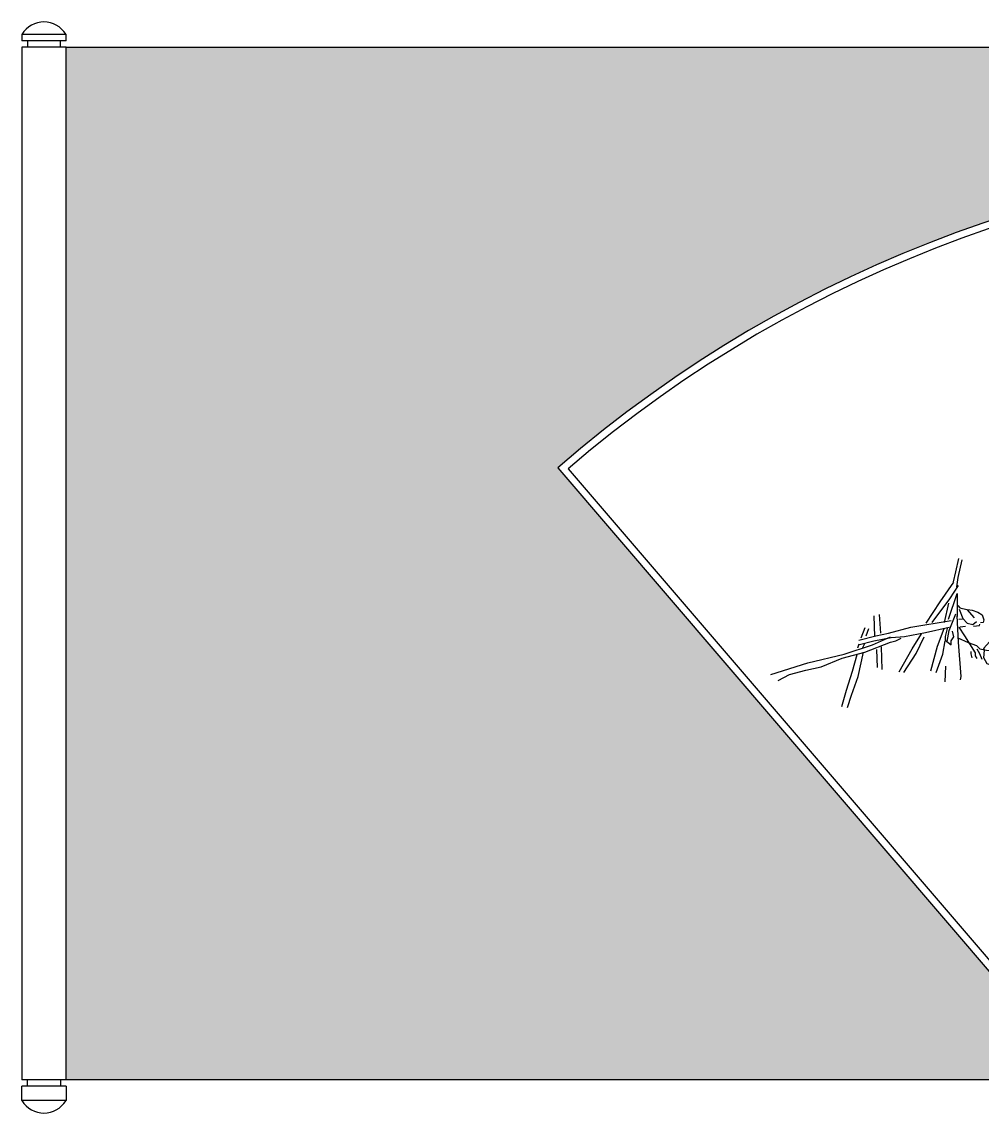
# Model space of a CAD drawing. Extents: x 424 to 2284, y 993 to 1733.
# Drawn here: x 424 to 1075, y 993 to 1733 of the extents above; entities that cross this region are included whole.
import ezdxf

# ---------------------------------------------------------------- set-up
doc = ezdxf.new("R2010")
doc.units = 0
doc.header["$LTSCALE"] = 10
doc.header["$MEASUREMENT"] = 0
for name, color, linetype in [('3', 3, 'CONTINUOUS'), ('4', 4, 'CONTINUOUS'), ('7', 7, 'CONTINUOUS'), ('BH', 3, 'CONTINUOUS')]:
    doc.layers.add(name, color=color, linetype=linetype)

msp = doc.modelspace()

# ---------------------------------------------------------------- hatches: boundary and pattern name
at = {"layer": 'BH'}
h = msp.add_hatch(dxfattribs=at)
h.set_pattern_fill('ESCHER', color=256, scale=50, style=0)
h.set_pattern_definition([(60, (-210, -315), (-60, -1e-08), [55, -5]), (180, (-210, -315), (30, -51.9615), [55, -5]), (300, (-210, -315), (60, -1e-08), [55, -5]), (60, (-205, -315), (-60, -1e-08), [10, -50]), (300, (-205, -315), (60, -1e-08), [10, -50]), (60, (-212.5, -310.67), (-60, -1e-08), [10, -50]), (180, (-212.5, -310.67), (30, -51.9615), [10, -50]), (300, (-212.5, -319.33), (60, -1e-08), [10, -50]), (180, (-212.5, -319.33), (30, -51.9615), [10, -50]), (60, (-230, -315), (-60, -1e-08), [10, -50]), (300, (-230, -315), (60, -1e-08), [10, -50]), (60, (-200, -332.32), (-60, -1e-08), [10, -50]), (180, (-200, -332.32), (30, -51.9615), [10, -50]), (300, (-200, -297.68), (60, -1e-08), [10, -50]), (180, (-200, -297.68), (30, -51.9615), [10, -50]), (0, (-200, -306.34), (-30, 51.9615), [35, -25]), (0, (-200, -323.66), (-30, 51.9615), [35, -25]), (120, (-207.5, -302.01), (-60, 1e-08), [35, -25]), (120, (-222.5, -310.67), (-60, 1e-08), [35, -25]), (240, (-222.5, -319.33), (30, -51.9615), [35, -25]), (240, (-207.5, -327.99), (30, -51.9615), [35, -25])])
edge = h.paths.add_edge_path(flags=16)
edge.add_arc((1357.09, 773.12), 409.87, 48.69816, 131.30184, ccw=False)
edge.add_line((1627.61, 1081.03), (1926.99, 1430.29))
edge.add_arc((1357.09, 773.12), 869.87, 49.06779, 130.93221)
edge.add_line((787.18, 1430.29), (1086.57, 1081.03))
h.paths.add_polyline_path([(2253.88, 1715.5), (2253.88, 1015.5), (453.88, 1015.5), (453.88, 1715.5)])

# ---------------------------------------------------------------- linework, layer by layer
at = {"layer": '3'}
for points in [[(1051.36, 1312.59), (1052.7, 1320.2), (1057.18, 1331.38)], [(1058.58, 1336.98), (1059.78, 1335.49), (1064.55, 1334.3), (1069.62, 1328.63)], [(1059.48, 1334.59), (1061.87, 1328.34), (1064.85, 1325.06), (1068.73, 1324.16), (1071.11, 1326.25)], [(1065.15, 1334.3), (1068.13, 1334), (1072.01, 1332.51), (1074.99, 1330.72), (1076.19, 1327.44), (1075.59, 1325.65), (1073.8, 1325.36)], [(1069.03, 1322.97), (1073.2, 1323.57), (1073.5, 1324.46)], [(1051.36, 1321.54), (1050.01, 1316.17), (1050.01, 1313.48), (1054.05, 1310.35), (1054.05, 1313.03), (1055.84, 1315.72), (1054.94, 1319.75)], [(1059.18, 1322.38), (1063.06, 1316.42), (1070.22, 1305.09), (1070.22, 1303.01), (1071.41, 1301.22)], [(1058.58, 1315.22), (1065.45, 1311.95), (1071.11, 1309.86), (1073.5, 1307.77), (1077.98, 1306.88), (1082.45, 1306.58), (1087.82, 1305.09), (1089.91, 1302.11), (1089.91, 1297.94), (1089.61, 1297.34), (1086.33, 1297.64), (1084.84, 1297.64), (1083.64, 1298.24), (1081.85, 1296.45), (1078.27, 1297.64), (1076.19, 1301.52), (1076.48, 1306.88), (1076.19, 1308.07), (1080.06, 1312.54), (1083.05, 1313.14), (1084.24, 1314.63), (1082.75, 1315.82), (1080.96, 1316.42)], [(1068.13, 1301.52), (1067.53, 1304.2), (1067.53, 1305.99)], [(1071.41, 1307.77), (1073.2, 1304.5), (1074.69, 1300.62)], [(1050.01, 1285.29), (1050.46, 1296.03)]]:
    msp.add_lwpolyline(points, dxfattribs=at)
at = {"layer": '4'}
msp.add_lwpolyline([(2253.88, 1715.5), (2253.88, 1015.5), (453.88, 1015.5), (453.88, 1715.5)], close=True, dxfattribs=at)
at = {"layer": '7'}
for p, q in [((423.88, 1724.07), (423.88, 1719.78)), ((453.88, 1724.07), (423.88, 1724.07)), ((453.88, 1719.78), (453.88, 1724.07)), ((453.88, 1719.78), (423.88, 1719.78)), ((427.63, 1719.78), (427.63, 1715.5)), ((450.13, 1715.5), (450.13, 1719.78)), ((423.88, 1715.5), (423.88, 1015.5)), ((453.88, 1715.5), (423.88, 1715.5)), ((453.88, 1015.5), (453.88, 1715.5)), ((453.88, 1015.5), (423.88, 1015.5)), ((427.63, 1011.21), (427.63, 1015.5)), ((450.13, 1015.5), (450.13, 1011.21)), ((453.88, 1011.21), (423.88, 1011.21)), ((423.88, 1001.57), (423.88, 1011.21)), ((453.88, 1011.21), (453.88, 1001.57)), ((453.88, 1001.57), (423.88, 1001.57))]:
    msp.add_line(p, q, dxfattribs=at)
for points in [[(1086.57, 1081.03, -0.37689), (1627.61, 1081.03), (1926.99, 1430.29, 0.373211), (787.18, 1430.29)], [(1087.09, 1088.11, -0.36994), (1627.09, 1088.11), (1919.95, 1429.76, 0.36994), (794.22, 1429.76)]]:
    msp.add_lwpolyline(points, format="xyb", close=True, dxfattribs=at)
for points in [[(1058.88, 1368.86), (1056.8, 1359.92), (1055.3, 1353.07)], [(1061.21, 1368.08), (1058.53, 1356), (1057.63, 1349.73)], [(1037.02, 1325.12), (1046.43, 1339.44), (1055.84, 1352.87)], [(1041.05, 1325.57), (1053.15, 1341.68), (1058.97, 1350.63)], [(1052.25, 1327.8), (1058.08, 1345.26), (1058.08, 1329.59)], [(1052.25, 1338.54), (1049.12, 1325.57)], [(991.32, 1313.48), (1002.97, 1316.61), (1011.48, 1318.4), (1026.71, 1322.43), (1054.05, 1326.91)], [(1001.62, 1330.04), (1002.07, 1316.17)], [(1005.21, 1330.94), (1006.1, 1318.4)], [(1060.32, 1286.63), (1060.77, 1288.87), (1058.97, 1312.14), (1058.08, 1330.04)], [(1059.18, 1327.74), (1061.57, 1328.04)], [(990.87, 1310.35), (1001.62, 1313.03), (1013.27, 1315.27), (1022.23, 1316.17), (1036.57, 1318.85), (1052.7, 1322.43)], [(995.35, 1321.99), (992.66, 1314.82)], [(996.25, 1316.61), (998.04, 1321.54)], [(1018.65, 1292), (1027.61, 1307.66), (1033.88, 1317.96)], [(1040.16, 1292.89), (1044.64, 1309.45), (1049.12, 1321.54)], [(1060.08, 1322.67), (1063.66, 1322.97)], [(931.73, 1290.21), (956.82, 1298.26), (981.46, 1304.08), (1000.73, 1310.35), (1012.83, 1315.72)], [(936.66, 1286.18), (944.27, 1290.21), (955.47, 1293.34), (965.78, 1295.58), (980.12, 1301.4), (995.35, 1305.43), (1012.83, 1312.14), (1016.41, 1313.03), (1019.99, 1314.82)], [(991.32, 1310.8), (990.42, 1308.11)], [(994.01, 1308.56), (995.35, 1311.24)], [(1021.79, 1291.55), (1030.3, 1304.53), (1035.68, 1315.72)], [(1043.74, 1291.55), (1048.22, 1304.08), (1050.01, 1313.03)], [(989.97, 1303.64), (986.84, 1292.45), (982.81, 1279.47), (979.67, 1268.28)], [(983.7, 1267.83), (986.39, 1276.33), (990.87, 1288.87), (994.46, 1305.43)], [(1003.42, 1307.22), (1003.86, 1295.13)], [(1006.55, 1309.01), (1007, 1293.79)]]:
    msp.add_lwpolyline(points, dxfattribs=at)
for centre, start_param, end_param in [((438.88, 1711.21), -0.927295, 0.927295), ((438.88, 1014.43), 2.214297, 4.068888)]:
    msp.add_ellipse(centre, major_axis=(0, 21.43), ratio=0.875, start_param=start_param, end_param=end_param, dxfattribs=at)

doc.saveas('drawing.dxf')
